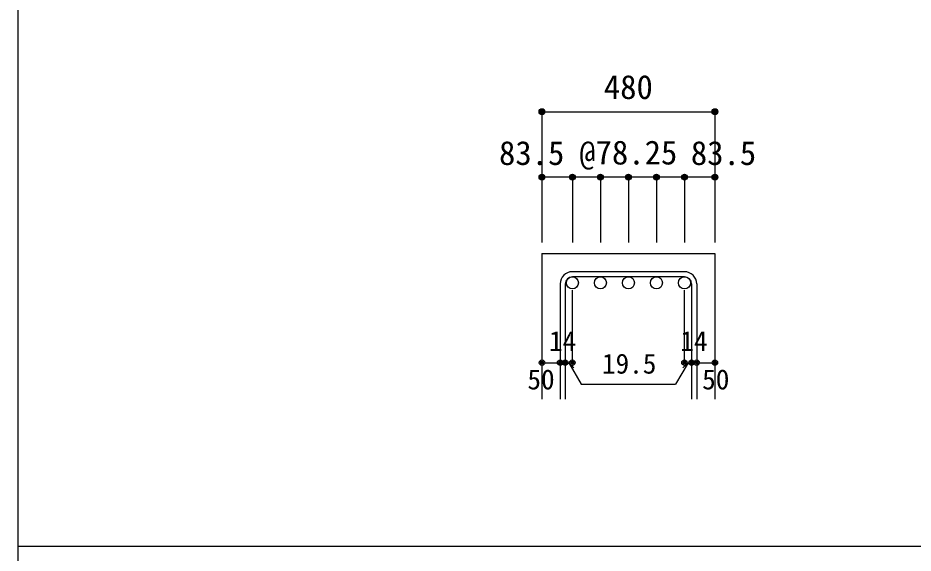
# Model space of a CAD drawing. Units: millimetres at full size, sheet at 1:30; details may follow other scales. Extents: x -5973 to 5954, y -4195 to 4201.
# Drawn here: x -5973 to -3514, y -15 to 1456 of the extents above; entities that cross this region are included whole.
import ezdxf
from ezdxf.enums import TextEntityAlignment as Align

# ---------------------------------------------------------------- set-up
doc = ezdxf.new("R2010")
doc.units = ezdxf.units.MM
doc.header["$LTSCALE"] = 30
doc.header["$PDMODE"] = 32
doc.header["$PDSIZE"] = 15
for name, color, linetype in [('0-1_躯体線', 2, 'Continuous'), ('0-5_基礎梁筋', 7, 'Continuous'), ('0-6_スタラップ筋', 7, 'Continuous'), ('0-D_寸法', 4, 'Continuous'), ('F-0_枠', 6, 'Continuous')]:
    doc.layers.add(name, color=color, linetype=linetype)
doc.styles.add('ＭＳ ゴシック', font='')
doc.styles.get('ＭＳ ゴシック').set_extended_font_data('MS Gothic')

msp = doc.modelspace()

# ---------------------------------------------------------------- linework, layer by layer
at = {"layer": '0-1_躯体線'}
for p, q in [((-4533.3, 808.3), (-4533.3, 408.3)), ((-4533.3, 808.3), (-4058.3, 808.3)), ((-4058.3, 808.3), (-4058.3, 408.3))]:
    msp.add_line(p, q, dxfattribs=at)
at = {"layer": '0-5_基礎梁筋', "color": 3}
for centre in [(-4449.8, 727.8), (-4372.8, 727.8), (-4295.8, 727.8), (-4218.8, 727.8), (-4141.8, 727.8)]:
    msp.add_circle(centre, 16.5, dxfattribs=at)
at = {"layer": '0-6_スタラップ筋'}
for p, q in [((-4141.8, 758.3), (-4449.8, 758.3)), ((-4141.8, 744.3), (-4449.8, 744.3)), ((-4483.3, 724.8), (-4483.3, 408.3)), ((-4469.3, 724.8), (-4469.3, 408.3)), ((-4122.3, 724.8), (-4122.3, 408.3)), ((-4108.3, 724.8), (-4108.3, 408.3))]:
    msp.add_line(p, q, dxfattribs=at)
for centre, radius, start, end in [((-4449.8, 724.8), 33.5, 90, 180), ((-4449.8, 724.8), 19.5, 90, 180), ((-4141.8, 724.8), 33.5, 0, 90), ((-4141.8, 724.8), 19.5, 0, 90)]:
    msp.add_arc(centre, radius, start, end, dxfattribs=at)
at = {"layer": '0-D_寸法'}
for p, q in [((-4533.3, 1198.3), (-4533.3, 1018.3)), ((-4533.3, 1198.3), (-4058.3, 1198.3)), ((-4533.3, 1198.3), (-4058.3, 1198.3)), ((-4058.3, 1198.3), (-4058.3, 1018.3)), ((-4449.8, 1018.3), (-4533.3, 1018.3)), ((-4533.3, 1018.3), (-4533.3, 838.3)), ((-4295.8, 1018.3), (-4449.8, 1018.3)), ((-4449.8, 1018.3), (-4449.8, 838.3)), ((-4372.8, 1018.3), (-4372.8, 838.3)), ((-4141.8, 1018.3), (-4295.8, 1018.3)), ((-4295.8, 1018.3), (-4295.8, 838.3)), ((-4218.8, 1018.3), (-4218.8, 838.3)), ((-4058.3, 1018.3), (-4141.8, 1018.3)), ((-4141.8, 1018.3), (-4141.8, 838.3)), ((-4058.3, 1018.3), (-4058.3, 838.3)), ((-4449.8, 508.3), (-4449.8, 707.63)), ((-4141.8, 508.3), (-4141.8, 707.63)), ((-4533.3, 508.3), (-4483.3, 508.3)), ((-4483.3, 508.3), (-4449.8, 508.3)), ((-4459.55, 508.3), (-4445.41, 494.16)), ((-4459.55, 508.3), (-4425.33, 449.02)), ((-4132.05, 508.3), (-4166.27, 449.02)), ((-4132.05, 508.3), (-4146.19, 494.16)), ((-4141.8, 508.3), (-4058.3, 508.3)), ((-4122.3, 508.3), (-4108.3, 508.3)), ((-4425.33, 449.02), (-4166.27, 449.02))]:
    msp.add_line(p, q, dxfattribs=at)
msp.add_lwpolyline([(-4058.3, 1198.3), (-4058.3, 1018.3), (-4058.3, 838.3)], dxfattribs=at)
for centre, radius in [((-4533.3, 1198.3), 8), ((-4533.3, 1198.3), 7.2), ((-4058.3, 1198.3), 8), ((-4058.3, 1198.3), 7.2), ((-4533.3, 1198.3), 6.4), ((-4533.3, 1198.3), 5.6), ((-4533.3, 1198.3), 4.8), ((-4533.3, 1198.3), 4), ((-4533.3, 1198.3), 3.2), ((-4533.3, 1198.3), 2.4), ((-4533.3, 1198.3), 1.6), ((-4533.3, 1198.3), 0.8), ((-4058.3, 1198.3), 6.4), ((-4058.3, 1198.3), 5.6), ((-4058.3, 1198.3), 4.8), ((-4058.3, 1198.3), 4), ((-4058.3, 1198.3), 3.2), ((-4058.3, 1198.3), 2.4), ((-4058.3, 1198.3), 1.6), ((-4058.3, 1198.3), 0.8), ((-4533.3, 1018.3), 8), ((-4533.3, 1018.3), 7.2), ((-4533.3, 1018.3), 6.4), ((-4533.3, 1018.3), 5.6), ((-4533.3, 1018.3), 4.8), ((-4533.3, 1018.3), 4), ((-4533.3, 1018.3), 3.2), ((-4533.3, 1018.3), 2.4), ((-4533.3, 1018.3), 1.6), ((-4533.3, 1018.3), 0.8), ((-4449.8, 1018.3), 8), ((-4449.8, 1018.3), 7.2), ((-4449.8, 1018.3), 6.4), ((-4449.8, 1018.3), 5.6), ((-4449.8, 1018.3), 4.8), ((-4449.8, 1018.3), 4), ((-4449.8, 1018.3), 3.2), ((-4449.8, 1018.3), 2.4), ((-4449.8, 1018.3), 1.6), ((-4449.8, 1018.3), 0.8), ((-4372.8, 1018.3), 8), ((-4372.8, 1018.3), 7.2), ((-4372.8, 1018.3), 6.4), ((-4372.8, 1018.3), 5.6), ((-4372.8, 1018.3), 4.8), ((-4372.8, 1018.3), 4), ((-4372.8, 1018.3), 3.2), ((-4372.8, 1018.3), 2.4), ((-4372.8, 1018.3), 1.6), ((-4372.8, 1018.3), 0.8), ((-4295.8, 1018.3), 8), ((-4295.8, 1018.3), 7.2), ((-4295.8, 1018.3), 6.4), ((-4295.8, 1018.3), 5.6), ((-4295.8, 1018.3), 4.8), ((-4295.8, 1018.3), 4), ((-4295.8, 1018.3), 3.2), ((-4295.8, 1018.3), 2.4), ((-4295.8, 1018.3), 1.6), ((-4295.8, 1018.3), 0.8), ((-4218.8, 1018.3), 8), ((-4218.8, 1018.3), 7.2), ((-4218.8, 1018.3), 6.4), ((-4218.8, 1018.3), 5.6), ((-4218.8, 1018.3), 4.8), ((-4218.8, 1018.3), 4), ((-4218.8, 1018.3), 3.2), ((-4218.8, 1018.3), 2.4), ((-4218.8, 1018.3), 1.6), ((-4218.8, 1018.3), 0.8), ((-4141.8, 1018.3), 8), ((-4141.8, 1018.3), 7.2), ((-4141.8, 1018.3), 6.4), ((-4141.8, 1018.3), 5.6), ((-4141.8, 1018.3), 4.8), ((-4141.8, 1018.3), 4), ((-4141.8, 1018.3), 3.2), ((-4141.8, 1018.3), 2.4), ((-4141.8, 1018.3), 1.6), ((-4141.8, 1018.3), 0.8), ((-4058.3, 1018.3), 8), ((-4058.3, 1018.3), 7.2), ((-4058.3, 1018.3), 6.4), ((-4058.3, 1018.3), 5.6), ((-4058.3, 1018.3), 4.8), ((-4058.3, 1018.3), 4), ((-4058.3, 1018.3), 3.2), ((-4058.3, 1018.3), 2.4), ((-4058.3, 1018.3), 1.6), ((-4058.3, 1018.3), 0.8), ((-4533.3, 508.3), 4), ((-4533.3, 508.3), 3.6), ((-4533.3, 508.3), 3.2), ((-4533.3, 508.3), 2.8), ((-4533.3, 508.3), 2.4), ((-4533.3, 508.3), 2), ((-4533.3, 508.3), 1.6), ((-4533.3, 508.3), 1.2), ((-4533.3, 508.3), 0.8), ((-4533.3, 508.3), 0.4), ((-4483.3, 508.3), 4), ((-4483.3, 508.3), 3.6), ((-4483.3, 508.3), 3.2), ((-4483.3, 508.3), 2.8), ((-4483.3, 508.3), 2.4), ((-4483.3, 508.3), 2), ((-4483.3, 508.3), 1.6), ((-4483.3, 508.3), 1.2), ((-4483.3, 508.3), 0.8), ((-4483.3, 508.3), 0.4), ((-4469.3, 508.3), 4), ((-4469.3, 508.3), 3.6), ((-4469.3, 508.3), 3.2), ((-4469.3, 508.3), 2.8), ((-4469.3, 508.3), 2.4), ((-4469.3, 508.3), 2), ((-4469.3, 508.3), 1.6), ((-4469.3, 508.3), 1.2), ((-4469.3, 508.3), 0.8), ((-4469.3, 508.3), 0.4), ((-4449.8, 508.3), 4), ((-4449.8, 508.3), 3.6), ((-4449.8, 508.3), 3.2), ((-4449.8, 508.3), 2.8), ((-4449.8, 508.3), 2.4), ((-4449.8, 508.3), 2), ((-4449.8, 508.3), 1.6), ((-4449.8, 508.3), 1.2), ((-4449.8, 508.3), 0.8), ((-4449.8, 508.3), 0.4), ((-4141.8, 508.3), 4), ((-4141.8, 508.3), 3.6), ((-4141.8, 508.3), 3.2), ((-4141.8, 508.3), 2.8), ((-4141.8, 508.3), 2.4), ((-4141.8, 508.3), 2), ((-4141.8, 508.3), 1.6), ((-4141.8, 508.3), 1.2), ((-4141.8, 508.3), 0.8), ((-4141.8, 508.3), 0.4), ((-4122.3, 508.3), 4), ((-4122.3, 508.3), 3.6), ((-4122.3, 508.3), 3.2), ((-4122.3, 508.3), 2.8), ((-4122.3, 508.3), 2.4), ((-4122.3, 508.3), 2), ((-4122.3, 508.3), 1.6), ((-4122.3, 508.3), 1.2), ((-4122.3, 508.3), 0.8), ((-4122.3, 508.3), 0.4), ((-4108.3, 508.3), 4), ((-4108.3, 508.3), 3.6), ((-4108.3, 508.3), 3.2), ((-4108.3, 508.3), 2.8), ((-4108.3, 508.3), 2.4), ((-4108.3, 508.3), 2), ((-4108.3, 508.3), 1.6), ((-4108.3, 508.3), 1.2), ((-4108.3, 508.3), 0.8), ((-4108.3, 508.3), 0.4), ((-4058.3, 508.3), 4), ((-4058.3, 508.3), 3.6), ((-4058.3, 508.3), 3.2), ((-4058.3, 508.3), 2.8), ((-4058.3, 508.3), 2.4), ((-4058.3, 508.3), 2), ((-4058.3, 508.3), 1.6), ((-4058.3, 508.3), 1.2), ((-4058.3, 508.3), 0.8), ((-4058.3, 508.3), 0.4)]:
    msp.add_circle(centre, radius, dxfattribs=at)
at = {"layer": '0-D_寸法', "color": 7}
for p in [(-4533.3, 1198.3), (-4058.3, 1198.3), (-4533.3, 1018.3), (-4449.8, 1018.3), (-4372.8, 1018.3), (-4295.8, 1018.3), (-4218.8, 1018.3), (-4141.8, 1018.3), (-4058.3, 1018.3), (-4533.3, 508.3), (-4483.3, 508.3), (-4469.3, 508.3), (-4449.8, 508.3), (-4141.8, 508.3), (-4122.3, 508.3), (-4108.3, 508.3), (-4058.3, 508.3)]:
    msp.add_point(p, dxfattribs=at)
at = {"layer": 'F-0_枠'}
msp.add_line((-5972.88, 4201.15), (-5972.88, -4195.24), dxfattribs=at)
at = {"layer": 'F-0_枠', "color": 2}
msp.add_line((3723.6, 2.95), (-5972.88, 2.95), dxfattribs=at)

# ---------------------------------------------------------------- texts
at = {"layer": '0-D_寸法', "style": 'ＭＳ ゴシック'}
for s, height, p in [('480', 65.98, (-4363.3, 1213.3)), ('83.5', 65.98, (-4651.28, 1031.92)), ('@78.25', 65.98, (-4430.8, 1033.3)), ('83.5', 65.98, (-4124.3, 1031.92)), ('14', 54.99, (-4513.84, 523.75)), ('14', 54.99, (-4153.26, 523.75)), ('19.5', 54.99, (-4368.56, 461.67)), ('50', 54.99, (-4573.3, 418.3)), ('50', 54.99, (-4093.3, 418.3))]:
    msp.add_text(s, height=height, dxfattribs=at).set_placement(p, align=Align.BOTTOM_LEFT)

doc.saveas('drawing.dxf')
